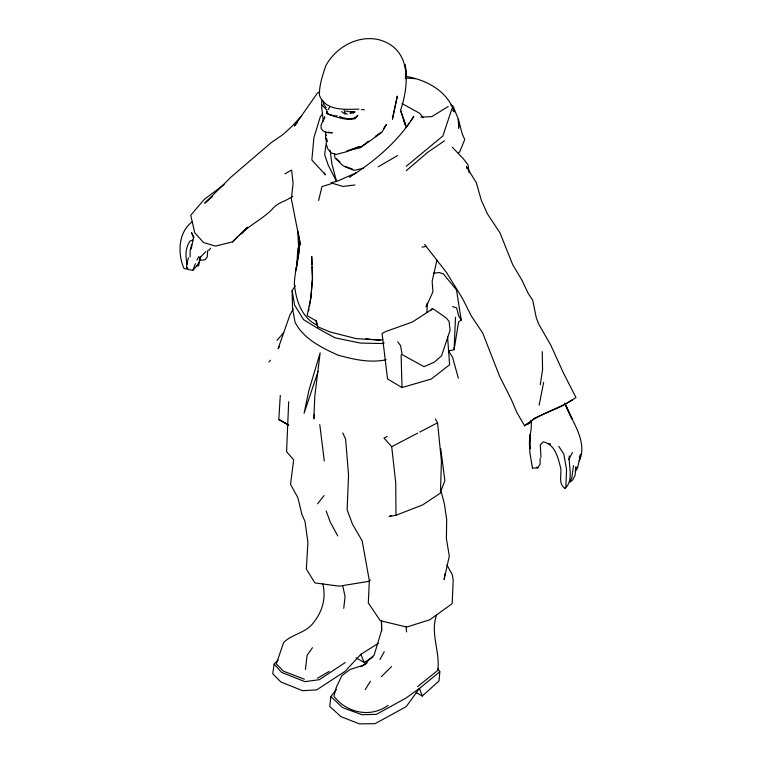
<?xml version="1.0" encoding="UTF-8"?>
<svg xmlns="http://www.w3.org/2000/svg" width="762" height="762" viewBox="0 0 762 762"><rect width="100%" height="100%" fill="white"/><g stroke="black" fill="none" stroke-linecap="round" stroke-linejoin="round"><path stroke-width="1.14" d="M540.096 458.238L540.153 464.096L537.753 467.935L532.486 468.087L532.495 466.506M298.971 241.544C300.133 255.889 294.684 269.586 294.38 283.864C295.856 300.123 301.628 318.068 317.583 325.431L317.716 326.784L330.413 332.07L356.197 338.604L380.59 340.185L382.829 339.433M190.081 256.937L190.167 250.193L191.672 244.621M540.353 445.941L540.982 457.286M454.162 347.434L454.114 349.739L448.389 350.92M323.364 121.482L321.735 107.69L321.697 99.451M298.39 255.603L298.875 241.649M288.684 401.717L286.579 451.752L293.656 459.819L290.541 484.394L297.885 497.691L301.876 514.302L305.029 521.551L307.896 542.411L306.362 569.128L314.906 582.92L339.214 586.159L368.532 581.396L370.418 580.025M381.581 631.003L381.457 620.849M455.505 317.211L454.114 349.739L458.591 321.935L461.2 320.116L456.552 290.046L443.36 273.863L439.36 272.577L433.597 273.12M426.872 312.239L427.349 303.209M573.538 465.544L571.833 477.65L570.043 482.117L572.605 479.993L575.053 475.431L576.034 466.82L575.272 471.23L577.501 468.173L580.615 454.209L579.425 457.695M325.745 134.988L325.536 138.474L326.546 139.817M288.769 425.044L278.806 419.5L280.292 395.392M296.551 268.805L297.799 249.326L297.961 248.002L298.904 247.269M438.036 668.846L439.826 671.779L439.036 680.933L422.272 696.049L416.157 692.515M336.328 689.524L330.841 696.62L329.794 706.412L340.938 716.651L359.54 723.9L375.123 723.652L406.146 706.679L419.471 688.41L439.826 671.779M343.738 608.381L345.062 596.646L342.7 585.521M305.448 669.474L307.057 655.425L312.477 647.681M314.363 414.28L313.82 418.871L314.82 395.945L320.164 352.806L308.839 390.716L304.086 413.29L318.049 371.504M326.593 140.503L324.65 154.495L328.174 165.049L336.575 181.499L356.159 172.85M278.092 660.102L274.13 664.045L272.758 673.789L280.816 681.942L302.543 690.686L316.659 689.905L345.091 671.332L360.893 654.291L378.381 643.309M444.894 573.9L444.113 579.501L449.294 556.079L446.408 538.715L446.684 519.532L444.417 504.053L440.988 490.871L444.884 480.641L440.712 448.485M540.287 384.686L542.563 369.57L542.249 351.644M308.648 310.934L309.02 308.705M309.401 306.486L310.896 297.59L312.572 278.092L312.125 266.681M324.383 118.901L324.764 116.757L321.012 125.282L321.183 128.511C323.107 132.655 328.384 132.855 332.337 132.798L327.889 132.159M295.589 271.291L298.875 252.803L297.771 230.81L300.438 245.012L291.36 198.939L293.084 183.242L291.608 170.031L284.998 173.831M436.559 615.001C429.968 633.508 440.35 651.71 437.788 670.379L417.586 686.648M191.233 248.936L193.51 237.334L191.548 232.705L193.996 237.63M539.134 405.203L543.649 382.372M406.289 127.625L400.555 110.395C408.975 85.144 411.947 49.978 380.543 40.176C359.264 34.052 336.099 46.682 325.841 65.684C322.602 75.181 319.24 85.144 319.373 95.155C325.422 111.347 344.948 109.29 358.912 109.185M318.64 200.444L321.935 186.576L332.499 183.328L342.9 186.433L354.94 184.966M187.633 267.433L187.176 269.177L183.956 268.415C177.47 253.375 178.175 232.029 192.415 221.675M426.901 303.971L426.148 306.81L432.94 291.751L432.149 281.254L436.95 260.013M195.443 263.671L192.786 270.377L188.605 269.548L186.519 267.7L186.957 262.9L188.509 257.794M405.241 76.314C424.272 79.258 443.903 89.021 452.485 107.118L442.865 135.988L406.289 166.268M579.253 460.943C588.15 441.617 571.681 421.272 565.147 403.936M540.077 445.084L543.239 441.912C555.308 444.208 558.089 458.181 560.746 468.287C561.67 474.907 558.07 484.08 565.013 488.413L565.89 486.68L566.557 469.63L563.775 453.923L558.803 446.361M293.237 308.905L289.884 315.068L278.111 348.672L279.34 346.691M568.604 459.657L572.491 452.59M379.914 659.473L384.258 651.72M196.91 260.109L199.034 256.48M328.174 109.585L329.613 107.137M365.188 689.61L370.456 681.18M386.191 359.731C370.008 363.236 353.416 359.426 337.757 355.016C321.297 347.596 304.124 339.09 295.142 322.555L292.57 308.972L292.132 290.665L295.199 285.845M431.025 310.191L432.13 308.486M406.918 126.692L409.404 122.968M410.651 121.101L413.756 116.443C397.726 141.932 374.58 161.306 349.387 177.298M383.743 128.445L386.344 124.616L381.791 132.426L369.951 140.96L360.035 147.733L347.12 150.828L360.083 146.38L346.901 151.638L336.233 154.381L331.975 153.333L327.984 149.19L326.565 145.151M210.617 248.193L209.502 249.803L207.674 250.679L207.226 256.908L205.168 259.728L200.111 260.328L200.596 256.765L198.568 265.824L196.386 265.928M424.605 244.488L446.484 272.425L462.696 298.828L471.249 315.849L482.689 333.004L499.634 376.314L511.178 399.202L516.893 412.575L524.637 425.806C539.486 413.204 559.87 408.775 575.977 397.526L563.366 372.866L550.84 345.253L538.839 324.364L536.296 317.773L532.724 300.323L528.228 293.437L521.96 280.245L512.731 264.719L499.986 232.867L487.442 213.912L481.327 200.301L476.298 182.699L466.43 166.649L467.192 168.745M322.364 114.005L320.297 116.776L313.868 137.817L311.849 160.01L325.536 174.898L324.374 173.003M317.573 503.815L324.098 495.548M277.006 340.385L283.693 332.565M297.456 122.472L294.389 125.978L317.535 92.897L319.697 91.897M268.938 361.988L270.5 360.197M458.429 153.162L459.848 151.533L464.744 139.541L462.229 133.902L458.333 119.177L453.009 106.051L450.828 105.108M192.786 270.377L196.777 265.967L199.387 261.642L199.615 257.985L205.807 251.612M301.676 115.757L291.57 126.778L282.692 134.769L271.139 142.685L230.819 177.279L204.721 203.197L212.655 196.367M246.793 227.857L232.486 241.897L215.389 246.097L203.502 242.516L194.739 232.724L190.757 215.294L204.273 199.358L224.095 184.566M247.44 227.181L241.259 233.734C251.127 223.895 264.281 218.161 273.682 207.578C278.921 202.035 286.903 200.873 292.589 196.301M381.429 676.551L391.639 666.502M232.486 241.897L237.601 236.915M239.297 235.258L243.554 231.105M406.346 170.621L427.577 152.41L444.503 140.799M360.035 147.733L368.494 141.16M565.013 488.413C573.834 480.917 568.576 466.03 569.262 455.914M528.676 423.71L531.276 421.824M524.637 425.806L527.475 423.758M375.304 136.379L381.143 132.274M345.196 662.578L319.297 679.694L304.895 681.647L281.588 672.37L274.13 664.045M356.13 657.854L364.16 662.492L372.961 656.844M448.237 106.47L431.854 116.605L420.815 117.157M366.522 663.397L360.883 666.607M317.535 678.209L329.155 671.398M378.2 166.802L397.564 155.553M361.036 666.426L367.094 662.911M391.277 515.664L389.106 516.493L395.992 515.264L395.726 482.689L391.706 446.703L417.709 433.13M419.786 432.044L437.569 422.805L435.416 419.014M387.153 436.455L383.981 438.055L391.706 446.703M388.087 705.383C370.532 718.147 346.758 712.984 333.889 696.23L336.29 687.276L341.928 675.561L350.177 669.446L363.684 665.121L374.161 654.987L381.648 630.269L381.543 621.116M395.992 515.264L422.605 504.93L440.426 493.119L441.417 461.248L437.569 422.805M570.157 400.879L572.329 400.069L562.108 406.051L534.257 418.271L527.809 424.339M350.072 113.595L353.111 112.566L353.692 113.052L350.891 111.7M384.21 342.871L382.038 343.529L360.445 343.081L335.118 337.88L318.487 328.784L303.571 319.669L294.589 305.057L292.132 290.665M397.707 341.786L400.545 345.643L402.193 354.673L424.053 366.665L434.445 362.102L441.55 355.787L450.066 330.317L449.085 321.364L445.913 317.687L432.94 308.705L412.166 322.116L385.772 331.508L382.067 333.461L387.525 378.933L402.012 387.534L431.254 379.047L449.59 364.76L447.58 336.633M193.024 240.144L190.109 240.954C185.166 247.812 185.385 256.299 187.138 264.281M363.226 168.192L354.216 170.393L344.948 166.678M331.003 182.651L336.575 181.499L331.994 164.287L330.06 150.295M422.034 247.193L426.491 246.307M337.061 115.748L334.842 116.062L328.698 114.319L327.45 113.328L327.231 111.738M364.398 109.823L361.378 109.566M405.203 77.962L415.29 78.696M365.836 338.766L370.38 339.204M372.647 339.423L380.59 340.185M548.488 443.703L550.574 443.97M352.816 111.623L355.111 112.081L350.853 112.081L345.815 110.966M452.657 306.61L456.657 307.896L458.524 315.525L461.2 320.116L460.572 318.135M352.387 169.031L343.129 165.792L334.918 157.953L334.48 153.572M339.604 116.5C345.377 118.815 353.168 120.653 357.854 115.319L355.121 118.653C345.586 120.901 335.509 116.7 326.593 113.538L326.822 110.08L321.545 104.508M304.381 679.199L283.454 671.179L276.339 663.931L283.607 642.509C292.779 633.565 306.695 632.984 314.144 621.754C322.736 610.991 326.317 596.856 322.65 583.444M278.806 419.5L287.95 424.558M344.386 112.576L347.31 114.167M402.05 103.537L419.729 113.347L423.415 117.729M280.33 420.262L288.265 425.044M341.605 111.585L345.062 114.205M336.48 158.782L339.871 161.944M452.733 110.347L454.352 111.852L452.485 107.118M330.841 696.62L342.576 707.584L361.864 714.699L376.399 714.365L406.146 697.973L419.471 688.41L422.272 696.049M452.257 147.171L463.487 158.906L468.116 165.097L469.173 172.831M536.943 467.087L537.753 467.935M326.174 107.68L323.593 104.07L323.574 101.146M448.694 351.234L452.542 357.14L458.324 378.181M564.928 403.127L572.148 419.186L565.966 406.117M326.336 135.579L325.088 131.502M446.865 564.832L452.39 574.872L453.2 579.825L452.19 603.637L429.73 619.82L406.698 627.05L380.333 620.697L368.303 602.952L369.351 580.711L362.15 540.791L352.387 524.008L347.148 509.816L348.539 475.04L345.615 439.179L342.767 432.93M344.072 110.28L345.005 111.995M337.766 535.981L330.137 521.779L326.203 510.997M360.893 654.291L364.16 662.492M403.336 119.482L405.555 125.587M400.555 110.395L405.841 125.244M317.716 326.784L315.697 320.602L307.096 315.62L310.896 297.59L312.372 279.33L311.715 256.413L312.029 264.404M316.163 320.211L317.297 324.383M326.936 139.456L327.298 141.57M319.773 424.605L324.317 461.058M406.146 626.193L406.565 631.889M405.46 69.352L405.155 64.646L406.375 72.171L406.079 78.743L405.775 74.047M531.047 420.567C532.533 429.987 527.923 439.169 529.961 448.647L529.666 438.941L530.247 434.397L529.514 442.846L529.666 438.941L529.828 452.314L532.486 468.087M326.174 138.103L326.307 141.199M401.117 354.825L402.012 387.534M458.781 125.12L458.657 128.283L458.333 119.177L458.781 125.12M397.278 96.288L392.44 118.996L397.278 96.288"/></g></svg>
